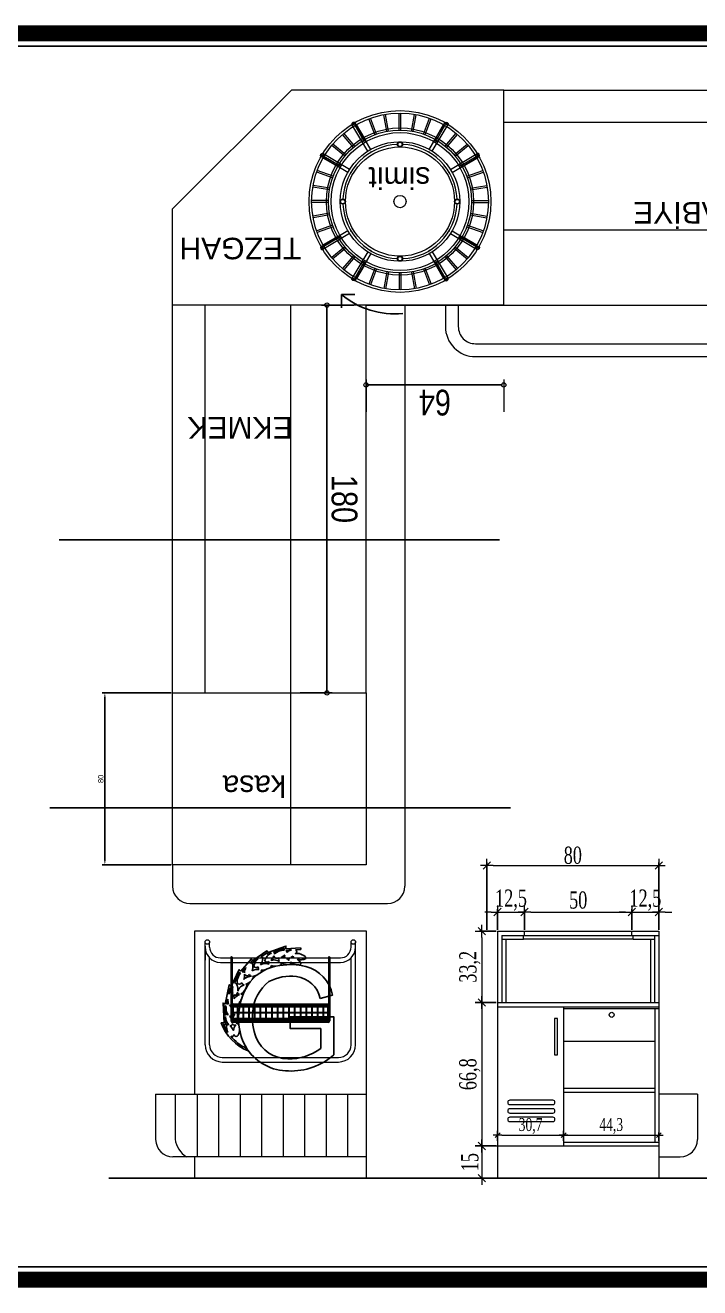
# Model space of a CAD drawing. Header units: millimetres. Extents: x 54215 to 67697, y 23496 to 56611.
# Drawn here: x 55859 to 56173, y 28009 to 28597 of the extents above; entities that cross this region are included whole.
import ezdxf

# ---------------------------------------------------------------- set-up
doc = ezdxf.new("R2010")
doc.units = ezdxf.units.MM
doc.layers.add('0 rölöve', color=7, linetype='Continuous', true_color=0xf1380e)
for name, color, linetype, lineweight in [('no3_ahsap gorunus on ince', 32, 'Continuous', 13), ('no3_duvar kaplama trimli', 8, 'Continuous', 0), ('no3_kutu profil gorunus', 8, 'Continuous', 0), ('no3_kutuprofil kesit', 74, 'Continuous', 18), ('no3_lejand', 255, 'Continuous', 13), ('no3_paslanmaz gorunus arka', 173, 'Continuous', 13), ('no3_yazı detay', 152, 'Continuous', 0), ('no3_ölçü elektrik', 252, 'Continuous', 0), ('no3_ölçü tefriş', 252, 'Continuous', 0), ('t_yazı', 154, 'Continuous', 25), ('ölçü', 4, 'Continuous', 13)]:
    doc.layers.add(name, color=color, linetype=linetype, lineweight=lineweight)
doc.styles.add('olcu', font='arial.ttf', dxfattribs={"width": 0.8})
doc.styles.get("Standard").update_dxf_attribs({"font": 'arial.ttf'})
doc.styles.add('Ölçü50', font='georgia.ttf', dxfattribs={"width": 0.7})
doc.dimstyles.new('ISO-25', dxfattribs={"dimtxt": 2.5, "dimasz": 2.5, "dimexe": 1.25, "dimexo": 0.625, "dimtad": 1, "dimtxsty": 'Standard', "dimcen": 2.5, "dimadec": 0, "dimazin": 0, "dimtfac": 1, "dimtmove": 0, "dimatfit": 3, "dimfxl": 1, "dimarcsym": 0})
doc.dimstyles.new('olcu10', dxfattribs={"dimtxt": 11, "dimasz": 2, "dimexe": 1.25, "dimexo": 0.625, "dimgap": 0.5, "dimtad": 1, "dimdec": 1, "dimzin": 9, "dimtxsty": 'Ölçü50', "dimblk": 'CENTIK', "dimcen": 2, "dimclrd": 250, "dimclre": 250, "dimclrt": 44, "dimazin": 2, "dimtfac": 1, "dimtdec": 1, "dimtix": 1, "dimtmove": 0, "dimatfit": 3, "dimldrblk": 'CENTIK', "dimfxl": 1, "dimlwd": -1, "dimarcsym": 0})
doc.dimstyles.new('olcu50', dxfattribs={"dimtxt": 8, "dimasz": 3, "dimexe": 1.25, "dimexo": 0.625, "dimgap": 0.5, "dimtad": 1, "dimdec": 1, "dimzin": 9, "dimtxsty": 'Ölçü50', "dimblk": 'CENTIK', "dimcen": 2, "dimclrd": 256, "dimclre": 256, "dimclrt": 46, "dimazin": 2, "dimtfac": 1, "dimtdec": 1, "dimtix": 1, "dimtmove": 0, "dimatfit": 3, "dimldrblk": 'CENTIK', "dimfxl": 1, "dimlwd": -1, "dimarcsym": 0})
doc.dimstyles.new('tufan', dxfattribs={"dimtxt": 12, "dimasz": 0.5, "dimexe": 1.25, "dimexo": 0.625, "dimgap": 2, "dimtad": 1, "dimdec": 0, "dimzin": 1, "dimtxsty": 'olcu', "dimblk1": 'sol', "dimblk2": 'sag', "dimsah": 1, "dimcen": 0, "dimse1": 1, "dimse2": 1, "dimclrd": 256, "dimclrt": 256, "dimadec": 0, "dimazin": 0, "dimtfac": 1, "dimtdec": 0, "dimtix": 1, "dimtmove": 0, "dimatfit": 2, "dimldrblk": 'NONE', "dimfxl": 1.25, "dimarcsym": 0})

# ---------------------------------------------------------------- blocks, each defined once
blk = doc.blocks.new('sol')
at = {"layer": 'ölçü'}
blk.add_line((0, 5), (0, -25), dxfattribs=at)
blk.add_circle((0, 0), 2, dxfattribs=at)
blk = doc.blocks.new('sag')
at = {"layer": 'ölçü'}
blk.add_line((0, -5), (0, 25), dxfattribs=at)
blk.add_circle((0, 0), 2, dxfattribs=at)
blk = doc.blocks.new('*D165')
at = {"layer": 'Defpoints', "color": 0, "transparency": 16777216}
for p in [(4616.1, 2810.63), (4552.1, 2773.46), (4616.1, 2773.46)]:
    blk.add_point(p, dxfattribs=at)
at = {"layer": 'no3_ölçü tefriş', "lineweight": -2, "transparency": 16777216}
blk.add_line((4552.6, 2810.63), (4615.6, 2810.63), dxfattribs=at)
at = {"layer": 'no3_ölçü tefriş', "lineweight": -2, "transparency": 16777216, "xscale": 0.5, "yscale": 0.5, "zscale": 0.5, "rotation": 180}
blk.add_blockref('sol', (4552.1, 2810.63), dxfattribs=at)
at = {"layer": 'no3_ölçü tefriş', "lineweight": -2, "transparency": 16777216, "xscale": 0.5, "yscale": 0.5, "zscale": 0.5}
blk.add_blockref('sag', (4616.1, 2810.63), dxfattribs=at)
at = {"layer": 'no3_ölçü tefriş', "transparency": 16777216, "insert": (4584.1, 2818.76), "char_height": 12, "attachment_point": 5, "style": 'olcu'}
blk.add_mtext('64', dxfattribs=at)
blk = doc.blocks.new('_None')
blk = doc.blocks.new('*D166')
at = {"layer": 'Defpoints', "color": 0, "transparency": 16777216}
for p in [(4616.1, 2953.93), (4634.35, 2953.93), (4616.1, 2773.46)]:
    blk.add_point(p, dxfattribs=at)
at = {"layer": 'no3_ölçü tefriş', "lineweight": -2, "transparency": 16777216}
blk.add_line((4634.35, 2773.96), (4634.35, 2953.43), dxfattribs=at)
at = {"layer": 'no3_ölçü tefriş', "lineweight": -2, "transparency": 16777216, "xscale": 0.5, "yscale": 0.5, "zscale": 0.5}
for name, p, rotation in [('sag', (4634.35, 2953.93), 90), ('sol', (4634.35, 2773.46), 270)]:
    blk.add_blockref(name, p, dxfattribs=dict(at, rotation=rotation))
at = {"layer": 'no3_ölçü tefriş', "transparency": 16777216, "insert": (4626.22, 2863.7), "char_height": 12, "attachment_point": 5, "rotation": 90, "style": 'olcu'}
blk.add_mtext('180', dxfattribs=at)
blk = doc.blocks.new('*D167')
at = {"layer": 'Defpoints', "color": 0, "transparency": 16777216}
for p in [(4616.1, 2953.93), (4616.1, 2773.46), (4634.35, 2773.46)]:
    blk.add_point(p, dxfattribs=at)
at = {"layer": 'no3_ölçü tefriş', "lineweight": -2, "transparency": 16777216}
blk.add_line((4634.35, 2953.43), (4634.35, 2773.96), dxfattribs=at)
at = {"layer": 'no3_ölçü tefriş', "lineweight": -2, "transparency": 16777216, "xscale": 0.5, "yscale": 0.5, "zscale": 0.5}
for name, p, rotation in [('sol', (4634.35, 2953.93), 90), ('sag', (4634.35, 2773.46), 270)]:
    blk.add_blockref(name, p, dxfattribs=dict(at, rotation=rotation))
at = {"layer": 'no3_ölçü tefriş', "transparency": 16777216, "insert": (4626.22, 2863.7), "char_height": 12, "attachment_point": 5, "rotation": 90, "style": 'olcu'}
blk.add_mtext('180', dxfattribs=at)
blk = doc.blocks.new('*U163')
for p, q in [((3.93, 0.4), (-3.93, 0.4)), ((3.93, -0.4), (-3.93, -0.4))]:
    blk.add_line(p, q)
blk = doc.blocks.new('*U164')
at = {"layer": 'no3_kutu profil gorunus', "color": 0, "linetype": 'ByBlock', "lineweight": -2, "transparency": 16777216}
for p, rotation in [((13242.42, 8057.09), 279.9999999999987), ((13248.88, 8057.66), 269.9999999999988), ((13255.33, 8057.09), 259.9999999999988), ((13230.29, 8052.68), 299.9999999999989), ((13236.16, 8055.42), 289.9999999999987), ((13261.59, 8055.42), 249.9999999999989), ((13267.47, 8052.68), 239.9999999999989), ((13224.98, 8048.96), 309.9999999999987), ((13272.78, 8048.96), 229.9999999999989), ((13220.39, 8044.38), 319.9999999999989), ((13277.36, 8044.38), 219.9999999999989), ((13216.68, 8039.07), 329.9999999999988), ((13281.08, 8039.07), 209.9999999999991), ((13213.94, 8033.19), 339.9999999999987), ((13283.81, 8033.19), 199.999999999999), ((13212.26, 8026.93), 349.9999999999988), ((13285.49, 8026.93), 189.999999999999), ((13286.06, 8020.48), 180), ((13212.26, 8014.02), 9.999999999999977), ((13285.49, 8014.02), 169.9999999999992), ((13213.94, 8007.76), 19.99999999999994), ((13283.81, 8007.76), 159.9999999999992), ((13216.68, 8001.89), 29.99999999999993), ((13281.08, 8001.89), 149.9999999999993), ((13220.39, 7996.58), 39.99999999999992), ((13277.36, 7996.58), 139.9999999999993), ((13224.98, 7992), 49.99999999999986), ((13230.29, 7988.28), 59.99999999999986), ((13267.47, 7988.28), 119.9999999999995), ((13272.78, 7992), 129.9999999999994), ((13236.16, 7985.54), 69.99999999999976), ((13242.42, 7983.86), 79.99999999999969), ((13248.88, 7983.3), 89.99999999999972), ((13255.33, 7983.86), 99.99999999999963), ((13261.59, 7985.54), 109.9999999999995)]:
    blk.add_blockref('*U163', p, dxfattribs=dict(at, rotation=rotation))
blk.add_blockref('*U163', (13211.69, 8020.48), dxfattribs=at)
blk = doc.blocks.new('dwetuy')
for q in [(4627.5, 2774.69), (4621.29, 2768.56)]:
    blk.add_line((4627.5, 2768.56), q)
blk.add_arc((4602.68, 2738.85), 38.72, 50.13566, 95.33877)
for p in [(4586.69, 2748.11), (4613.98, 2748.11), (4577.5, 2738.92), (4623.17, 2738.92), (4577.5, 2711.63), (4623.17, 2711.63), (4586.69, 2702.45), (4613.98, 2702.45)]:
    blk.add_point(p)
at = {"layer": 'no3_ahsap gorunus on ince'}
blk.add_circle((4600.34, 2725.28), 34.24, dxfattribs=at)
at = {"layer": 'no3_kutu profil gorunus'}
for radius in [42.29, 41.11, 33.25, 32.07, 2.86]:
    blk.add_circle((4600.34, 2725.28), radius, dxfattribs=at)
at = {"layer": 'no3_kutuprofil kesit'}
for p, q in [((4585.4, 2748.72), (4577.96, 2761.17)), ((4586.77, 2749.54), (4579.33, 2761.99)), ((4613.9, 2749.54), (4621.34, 2761.99)), ((4615.28, 2748.72), (4622.72, 2761.17)), ((4576.07, 2738.85), (4563.62, 2746.29)), ((4576.89, 2740.22), (4564.45, 2747.66)), ((4623.78, 2740.22), (4636.23, 2747.66)), ((4624.6, 2738.85), (4637.05, 2746.29)), ((4576.07, 2711.71), (4563.62, 2704.27)), ((4576.89, 2710.34), (4564.45, 2702.9)), ((4623.78, 2710.34), (4636.23, 2702.9)), ((4624.6, 2711.71), (4637.05, 2704.27)), ((4585.4, 2701.84), (4577.96, 2689.39)), ((4586.77, 2701.02), (4579.33, 2688.57)), ((4613.9, 2701.02), (4621.34, 2688.57)), ((4615.28, 2701.84), (4622.72, 2689.39))]:
    blk.add_line(p, q, dxfattribs=at)
for centre, radius in [((4600.34, 2725.28), 27.8), ((4600.34, 2725.28), 25.4), ((4600.34, 2751.88), 1.2), ((4600.34, 2751.88), 1), ((4573.74, 2725.28), 1.2), ((4573.74, 2725.28), 1), ((4626.94, 2725.28), 1.2), ((4626.94, 2725.28), 1), ((4600.34, 2698.68), 1.2), ((4600.34, 2698.68), 1)]:
    blk.add_circle(centre, radius, dxfattribs=at)
for start, end in [(92.58505, 177.41495), (2.58505, 87.41495), (182.58505, 267.41495), (272.58505, 357.41495)]:
    blk.add_arc((4600.34, 2725.28), 26.6, start, end, dxfattribs=at)
at = {"layer": 'no3_kutuprofil kesit', "extrusion": (0, 0, -1)}
for centre, major_axis in [((4578.66, 2761.56), (-0.69, -0.408)), ((4636.61, 2746.96), (-0.408, 0.69)), ((4564.06, 2703.6), (0.408, -0.69)), ((4622.01, 2689), (0.69, 0.408))]:
    blk.add_ellipse(centre, major_axis=major_axis, ratio=0.72238, dxfattribs=at)
at = {"layer": 'no3_kutuprofil kesit'}
for centre, major_axis in [((4622.01, 2761.56), (0.69, -0.408)), ((4564.06, 2746.96), (0.408, 0.69)), ((4636.61, 2703.6), (-0.408, -0.69)), ((4578.66, 2689), (-0.69, 0.408))]:
    blk.add_ellipse(centre, major_axis=major_axis, ratio=0.72238, dxfattribs=at)
at = {"layer": 'no3_kutuprofil kesit', "extrusion": (0, 0, -1)}
for centre, major_axis in [((4583.3, 2753.79), (-0.69, -0.408)), ((4628.84, 2742.31), (-0.408, 0.69)), ((4571.83, 2708.24), (0.408, -0.69)), ((4617.37, 2696.77), (0.69, 0.408))]:
    blk.add_ellipse(centre, major_axis=major_axis, ratio=0.72238, start_param=3.058623, end_param=6.283185, dxfattribs=at)
at = {"layer": 'no3_kutuprofil kesit'}
for centre, major_axis in [((4617.37, 2753.79), (0.69, -0.408)), ((4571.83, 2742.31), (0.408, 0.69)), ((4628.84, 2708.24), (-0.408, -0.69)), ((4583.3, 2696.77), (-0.69, 0.408))]:
    blk.add_ellipse(centre, major_axis=major_axis, ratio=0.72238, start_param=3.058623, end_param=6.283185, dxfattribs=at)
at = {"layer": 'no3_kutu profil gorunus', "rotation": 180}
blk.add_blockref('*U164', (17849.21, 10745.76), dxfattribs=at)
blk = doc.blocks.new('CENTIK')
for p, q in [((-1, 0), (1, 0)), ((-0.57, -0.57), (0.57, 0.57)), ((0, 1), (0, -1))]:
    blk.add_line(p, q)
blk = doc.blocks.new('*D184')
at = {"layer": 'Defpoints', "color": 0, "transparency": 16777216}
for p in [(56078.66, 28076.82), (56109.36, 28080.04), (56109.36, 28076.82)]:
    blk.add_point(p, dxfattribs=at)
at = {"layer": 'no3_yazı detay', "color": 250, "linetype": 'ByBlock', "lineweight": -2, "transparency": 16777216}
for p, q in [((56078.66, 28077.44), (56078.66, 28081.29)), ((56109.36, 28077.44), (56109.36, 28081.29))]:
    blk.add_line(p, q, dxfattribs=at)
at = {"layer": 'no3_yazı detay', "color": 250, "linetype": 'ByBlock', "transparency": 16777216}
blk.add_line((56080.66, 28080.04), (56107.36, 28080.04), dxfattribs=at)
at = {"layer": 'no3_yazı detay', "color": 250, "transparency": 16777216, "xscale": 2, "yscale": 2, "zscale": 2, "rotation": 180}
blk.add_blockref('CENTIK', (56078.66, 28080.04), dxfattribs=at)
at = {"layer": 'no3_yazı detay', "color": 250, "transparency": 16777216, "xscale": 2, "yscale": 2, "zscale": 2}
blk.add_blockref('CENTIK', (56109.36, 28080.04), dxfattribs=at)
at = {"layer": 'no3_yazı detay', "color": 44, "transparency": 16777216, "insert": (56094.01, 28084.3), "char_height": 6, "attachment_point": 5, "style": 'Ölçü50'}
blk.add_mtext('30,7', dxfattribs=at)
blk = doc.blocks.new('*D185')
at = {"layer": 'Defpoints', "color": 0, "transparency": 16777216}
for p in [(56109.36, 28076.82), (56153.65, 28080.04), (56153.65, 28076.82)]:
    blk.add_point(p, dxfattribs=at)
at = {"layer": 'no3_yazı detay', "color": 250, "linetype": 'ByBlock', "lineweight": -2, "transparency": 16777216}
for p, q in [((56109.36, 28077.44), (56109.36, 28081.29)), ((56153.65, 28077.44), (56153.65, 28081.29))]:
    blk.add_line(p, q, dxfattribs=at)
at = {"layer": 'no3_yazı detay', "color": 250, "linetype": 'ByBlock', "transparency": 16777216}
blk.add_line((56111.36, 28080.04), (56151.65, 28080.04), dxfattribs=at)
at = {"layer": 'no3_yazı detay', "color": 250, "transparency": 16777216, "xscale": 2, "yscale": 2, "zscale": 2, "rotation": 180}
blk.add_blockref('CENTIK', (56109.36, 28080.04), dxfattribs=at)
at = {"layer": 'no3_yazı detay', "color": 250, "transparency": 16777216, "xscale": 2, "yscale": 2, "zscale": 2}
blk.add_blockref('CENTIK', (56153.65, 28080.04), dxfattribs=at)
at = {"layer": 'no3_yazı detay', "color": 44, "transparency": 16777216, "insert": (56131.5, 28084.3), "char_height": 6, "attachment_point": 5, "style": 'Ölçü50'}
blk.add_mtext('44,3', dxfattribs=at)
blk = doc.blocks.new('*D186')
at = {"layer": 'Defpoints', "color": 0, "transparency": 16777216}
for p in [(56078.66, 28175), (56071.28, 28141.8), (56078.66, 28141.8)]:
    blk.add_point(p, dxfattribs=at)
at = {"layer": 'no3_ölçü elektrik', "lineweight": -2, "transparency": 16777216}
for p, q in [((56078.04, 28175), (56070.03, 28175)), ((56078.04, 28141.8), (56070.03, 28141.8))]:
    blk.add_line(p, q, dxfattribs=at)
at = {"layer": 'no3_ölçü elektrik', "transparency": 16777216}
blk.add_line((56071.28, 28172), (56071.28, 28144.8), dxfattribs=at)
at = {"layer": 'no3_ölçü elektrik', "transparency": 16777216, "xscale": 3, "yscale": 3, "zscale": 3}
for p, rotation in [((56071.28, 28175), 90), ((56071.28, 28141.8), 270)]:
    blk.add_blockref('CENTIK', p, dxfattribs=dict(at, rotation=rotation))
at = {"layer": 'no3_ölçü elektrik', "color": 46, "transparency": 16777216, "insert": (56065.77, 28158.4), "char_height": 8, "attachment_point": 5, "rotation": 90, "style": 'Ölçü50'}
blk.add_mtext('33,2', dxfattribs=at)
blk = doc.blocks.new('*D187')
at = {"layer": 'Defpoints', "color": 0, "transparency": 16777216}
for p in [(56078.66, 28141.8), (56071.28, 28075.02), (56078.66, 28075.02)]:
    blk.add_point(p, dxfattribs=at)
at = {"layer": 'no3_ölçü elektrik', "lineweight": -2, "transparency": 16777216}
for p, q in [((56078.04, 28141.8), (56070.03, 28141.8)), ((56078.04, 28075.02), (56070.03, 28075.02))]:
    blk.add_line(p, q, dxfattribs=at)
at = {"layer": 'no3_ölçü elektrik', "transparency": 16777216}
blk.add_line((56071.28, 28138.8), (56071.28, 28078.02), dxfattribs=at)
at = {"layer": 'no3_ölçü elektrik', "transparency": 16777216, "xscale": 3, "yscale": 3, "zscale": 3}
for p, rotation in [((56071.28, 28141.8), 90), ((56071.28, 28075.02), 270)]:
    blk.add_blockref('CENTIK', p, dxfattribs=dict(at, rotation=rotation))
at = {"layer": 'no3_ölçü elektrik', "color": 46, "transparency": 16777216, "insert": (56065.75, 28108.41), "char_height": 8, "attachment_point": 5, "rotation": 90, "style": 'Ölçü50'}
blk.add_mtext('66,8', dxfattribs=at)
blk = doc.blocks.new('*D188')
at = {"layer": 'Defpoints', "color": 0, "transparency": 16777216}
for p in [(56078.66, 28075.02), (56071.28, 28060), (56078.66, 28060)]:
    blk.add_point(p, dxfattribs=at)
at = {"layer": 'no3_ölçü elektrik', "lineweight": -2, "transparency": 16777216}
for p, q in [((56078.04, 28075.02), (56070.03, 28075.02)), ((56078.04, 28060), (56070.03, 28060))]:
    blk.add_line(p, q, dxfattribs=at)
at = {"layer": 'no3_ölçü elektrik', "transparency": 16777216}
blk.add_line((56071.28, 28072.02), (56071.28, 28063), dxfattribs=at)
at = {"layer": 'no3_ölçü elektrik', "transparency": 16777216, "xscale": 3, "yscale": 3, "zscale": 3}
for p, rotation in [((56071.28, 28075.02), 90), ((56071.28, 28060), 270)]:
    blk.add_blockref('CENTIK', p, dxfattribs=dict(at, rotation=rotation))
at = {"layer": 'no3_ölçü elektrik', "color": 46, "transparency": 16777216, "insert": (56065.77, 28067.51), "char_height": 8, "attachment_point": 5, "rotation": 90, "style": 'Ölçü50'}
blk.add_mtext('15', dxfattribs=at)
blk = doc.blocks.new('*D189')
at = {"layer": 'Defpoints', "color": 0, "transparency": 16777216}
for p in [(56091.16, 28183.9), (56078.66, 28175), (56091.16, 28175)]:
    blk.add_point(p, dxfattribs=at)
at = {"layer": 'no3_ölçü elektrik', "transparency": 16777216}
for p, q in [((56075.66, 28183.9), (56072.66, 28183.9)), ((56078.66, 28183.9), (56091.16, 28183.9)), ((56094.16, 28183.9), (56097.16, 28183.9))]:
    blk.add_line(p, q, dxfattribs=at)
at = {"layer": 'no3_ölçü elektrik', "lineweight": -2, "transparency": 16777216}
for p, q in [((56078.66, 28175.62), (56078.66, 28185.15)), ((56091.16, 28175.62), (56091.16, 28185.15))]:
    blk.add_line(p, q, dxfattribs=at)
at = {"layer": 'no3_ölçü elektrik', "transparency": 16777216, "xscale": 3, "yscale": 3, "zscale": 3}
blk.add_blockref('CENTIK', (56078.66, 28183.9), dxfattribs=at)
at = {"layer": 'no3_ölçü elektrik', "transparency": 16777216, "xscale": 3, "yscale": 3, "zscale": 3, "rotation": 180}
blk.add_blockref('CENTIK', (56091.16, 28183.9), dxfattribs=at)
at = {"layer": 'no3_ölçü elektrik', "color": 46, "transparency": 16777216, "insert": (56084.91, 28189.42), "char_height": 8, "attachment_point": 5, "style": 'Ölçü50'}
blk.add_mtext('12,5', dxfattribs=at)
blk = doc.blocks.new('*D190')
at = {"layer": 'Defpoints', "color": 0, "transparency": 16777216}
for p in [(56141.15, 28183.9), (56091.16, 28175), (56141.15, 28175)]:
    blk.add_point(p, dxfattribs=at)
at = {"layer": 'no3_ölçü elektrik', "lineweight": -2, "transparency": 16777216}
for p, q in [((56091.16, 28175.62), (56091.16, 28185.15)), ((56141.15, 28175.62), (56141.15, 28185.15))]:
    blk.add_line(p, q, dxfattribs=at)
at = {"layer": 'no3_ölçü elektrik', "transparency": 16777216}
blk.add_line((56094.16, 28183.9), (56138.15, 28183.9), dxfattribs=at)
at = {"layer": 'no3_ölçü elektrik', "transparency": 16777216, "xscale": 3, "yscale": 3, "zscale": 3, "rotation": 180}
blk.add_blockref('CENTIK', (56091.16, 28183.9), dxfattribs=at)
at = {"layer": 'no3_ölçü elektrik', "transparency": 16777216, "xscale": 3, "yscale": 3, "zscale": 3}
blk.add_blockref('CENTIK', (56141.15, 28183.9), dxfattribs=at)
at = {"layer": 'no3_ölçü elektrik', "color": 46, "transparency": 16777216, "insert": (56116.16, 28189.42), "char_height": 8, "attachment_point": 5, "style": 'Ölçü50'}
blk.add_mtext('50', dxfattribs=at)
blk = doc.blocks.new('*D191')
at = {"layer": 'Defpoints', "color": 0, "transparency": 16777216}
for p in [(56153.65, 28183.9), (56141.15, 28175), (56153.65, 28175)]:
    blk.add_point(p, dxfattribs=at)
at = {"layer": 'no3_ölçü elektrik', "transparency": 16777216}
for p, q in [((56138.15, 28183.9), (56135.15, 28183.9)), ((56141.15, 28183.9), (56153.65, 28183.9)), ((56156.65, 28183.9), (56159.65, 28183.9))]:
    blk.add_line(p, q, dxfattribs=at)
at = {"layer": 'no3_ölçü elektrik', "lineweight": -2, "transparency": 16777216}
for p, q in [((56141.15, 28175.62), (56141.15, 28185.15)), ((56153.65, 28175.62), (56153.65, 28185.15))]:
    blk.add_line(p, q, dxfattribs=at)
at = {"layer": 'no3_ölçü elektrik', "transparency": 16777216, "xscale": 3, "yscale": 3, "zscale": 3}
blk.add_blockref('CENTIK', (56141.15, 28183.9), dxfattribs=at)
at = {"layer": 'no3_ölçü elektrik', "transparency": 16777216, "xscale": 3, "yscale": 3, "zscale": 3, "rotation": 180}
blk.add_blockref('CENTIK', (56153.65, 28183.9), dxfattribs=at)
at = {"layer": 'no3_ölçü elektrik', "color": 46, "transparency": 16777216, "insert": (56147.4, 28189.42), "char_height": 8, "attachment_point": 5, "style": 'Ölçü50'}
blk.add_mtext('12,5', dxfattribs=at)
blk = doc.blocks.new('*D192')
at = {"layer": 'Defpoints', "color": 0, "transparency": 16777216}
for p in [(56153.65, 28205.61), (56073.66, 28175, 0), (56153.65, 28177, 0)]:
    blk.add_point(p, dxfattribs=at)
at = {"layer": 'no3_ölçü elektrik', "lineweight": -2, "transparency": 16777216}
for p, q in [((56073.66, 28175.62), (56073.66, 28206.86)), ((56153.65, 28177.62), (56153.65, 28206.86))]:
    blk.add_line(p, q, dxfattribs=at)
at = {"layer": 'no3_ölçü elektrik', "transparency": 16777216}
blk.add_line((56076.66, 28205.61), (56150.65, 28205.61), dxfattribs=at)
at = {"layer": 'no3_ölçü elektrik', "transparency": 16777216, "xscale": 3, "yscale": 3, "zscale": 3, "rotation": 180}
blk.add_blockref('CENTIK', (56073.66, 28205.61), dxfattribs=at)
at = {"layer": 'no3_ölçü elektrik', "transparency": 16777216, "xscale": 3, "yscale": 3, "zscale": 3}
blk.add_blockref('CENTIK', (56153.65, 28205.61), dxfattribs=at)
at = {"layer": 'no3_ölçü elektrik', "color": 46, "transparency": 16777216, "insert": (56113.66, 28210.25), "char_height": 8, "attachment_point": 5, "style": 'Ölçü50'}
blk.add_mtext('80', dxfattribs=at)
blk = doc.blocks.new('*D276')
at = {"color": 0, "lineweight": -2, "transparency": 16777216}
for p, q in [((55926.88, 28285.85), (55894.73, 28285.85)), ((55895.98, 28283.35), (55895.98, 28208.35)), ((55926.88, 28205.85), (55894.73, 28205.85))]:
    blk.add_line(p, q, dxfattribs=at)
at = {"color": 0, "transparency": 16777216}
for points in [[(55895.57, 28283.35), (55896.4, 28283.35), (55895.98, 28285.85)], [(55895.57, 28208.35), (55896.4, 28208.35), (55895.98, 28205.85)]]:
    blk.add_solid(points, dxfattribs=at)
at = {"layer": 'Defpoints', "color": 0, "transparency": 16777216}
for p in [(55927.51, 28285.85), (55895.98, 28205.85), (55927.51, 28205.85)]:
    blk.add_point(p, dxfattribs=at)
at = {"color": 0, "transparency": 16777216, "insert": (55894.08, 28245.85), "char_height": 2.5, "attachment_point": 5, "rotation": 90}
blk.add_mtext('80', dxfattribs=at)
blk = doc.blocks.new('ggggggg')
blk.add_line((13801.05, 8892.88), (13801.05, 8893.82))
for points in [[(13800.99, 8893.82), (13792.43, 8893.26), (13792.43, 8894.79), (13782.2, 8891.15), (13781.37, 8891.98), (13773.22, 8886.52), (13772.23, 8887.13), (13766.16, 8880.24), (13765.28, 8881.11), (13760.55, 8871.29), (13759.5, 8872.34), (13757.06, 8861.08), (13755.91, 8861.64), (13756.56, 8850.19), (13754.9, 8850.19, 0.220257), (13770.56, 8833.91, 0.220257)], [(13776.43, 8882.84, -0.04629), (13775.45, 8882.31, -0.634212), (13773.91, 8883.95, -0.147354), (13776.23, 8887.42)], [(13777.87, 8888.55, -0.631872), (13779.13, 8887.56, -0.124464), (13777.7, 8883.97, -0.003851), (13777.64, 8883.9, -0.003851)], [(13782.54, 8885.81, -0.040122), (13781.65, 8885.47, -0.634112), (13780.43, 8887.14, -0.147462), (13783.11, 8890.27, -0.018992), (13784.14, 8890.85, -0.018992)], [(13782.54, 8885.81, 0.321251), (13782.45, 8884.36, 0.321251)], [(13785.53, 8889.19, -0.090605), (13784.04, 8886.83, -0.020964), (13783.67, 8886.51, -0.020964)], [(13788.71, 8885.78, 0.102296), (13785.63, 8886.76, 0.081529), (13783.67, 8886.51, 0.081529)], [(13785.21, 8891.23, -0.480552), (13785.85, 8890.18)], [(13788.61, 8887.92, -0.078564), (13786.67, 8887.88, -0.335303), (13785.53, 8889.19)], [(13785.86, 8890.21, -0.052252), (13786.08, 8890.42, -0.147162), (13789.93, 8892.28, -0.02465), (13791.5, 8892.42, -0.02465)], [(13788.61, 8887.92, 0.480955), (13788.65, 8885.82, 0.002449), (13788.71, 8885.78, 0.002449)], [(13791.83, 8889.67, -0.07874), (13789.74, 8888.25)], [(13792.15, 8887.88, 0.004628), (13792.01, 8887.93, 0.094733), (13789.74, 8888.25)], [(13791.83, 8889.67, 0.358645), (13792.15, 8887.88, 0.333241)], [(13792.35, 8892.32, -0.356992), (13792.94, 8891.08)], [(13792.77, 8887.56, 0.122601), (13793.47, 8887.58, 0.040541), (13794.63, 8887.9)], [(13794.27, 8886.48, 0.058169), (13792.77, 8887.56, 0.058169)], [(13795.79, 8892.55, 0.069039), (13793.73, 8891.72, 0.040908), (13792.94, 8891.08)], [(13794.63, 8887.9, 0.326243), (13794.27, 8886.48, 0.326243)], [(13794.91, 8884.04, 0.481871), (13795.12, 8885.57)], [(13795.19, 8885.49, 0.120364), (13798.3, 8884.04, 0.031671), (13800.28, 8883.81, 0.631872), (13800.92, 8885.28, 0.084685), (13799.04, 8887.15)], [(13795.27, 8888.18, 0.052946), (13796.61, 8889.01)], [(13797.02, 8888.06, 0.073029), (13795.27, 8888.18, 0.073029)], [(13796.61, 8889.01, 0.216481), (13797.02, 8888.06)], [(13797.92, 8890.3, 0.016416), (13798.57, 8891.11, 0.459413), (13798.11, 8892.69)], [(13799.04, 8887.15, 0.0816), (13801.37, 8886.9, 0.031671), (13803.34, 8887.19, 0.631872), (13803.59, 8888.77, 0.124464), (13800.11, 8890.43, 0.091821), (13797.92, 8890.3, 0.091821)], [(13766.85, 8873.48, -0.037605), (13766.18, 8872.85, -0.634299), (13764.08, 8874.08, -0.147255), (13765.36, 8878.11, -0.018166), (13766.06, 8879.02)], [(13812.34, 8864.42), (13819.49, 8866.34, 0.293879), (13804.06, 8882.95, 0.102442), (13788.87, 8883.52, 0.185058), (13771.64, 8874.09, 0.140955), (13765.13, 8856.2, 0.170417), (13770.13, 8834.51, 0.241576), (13793.9, 8822.17, 0.190436), (13820.39, 8831.59), (13820.39, 8853.57), (13794.98, 8853.57), (13794.98, 8846.82), (13812.68, 8846.82), (13812.68, 8835.31, -0.167428), (13793.63, 8829.2, -0.293645), (13775.12, 8841.49, -0.11009), (13773.15, 8856.41, -0.216265), (13782.54, 8874.13, -0.158132), (13798.66, 8877.03, -0.321828), (13812.34, 8864.42, 5.251782)], [(13767.1, 8879.9, -0.364509), (13768.31, 8879.24)], [(13768.4, 8878.55, -0.081247), (13768, 8875.41, -0.081247)], [(13768.31, 8879.24, -0.015222), (13768.32, 8879.34, -0.10387), (13769.22, 8882.3, -0.10387)], [(13771.27, 8878.27, -0.03204), (13770.63, 8877.77, -0.466736), (13768.4, 8878.55)], [(13771.27, 8878.27, 0.346555), (13772.26, 8877.26)], [(13771.63, 8885.04, -0.529784), (13773.26, 8883.94, -0.112395), (13772.75, 8880.35, -0.112395)], [(13776.81, 8881.27, 0.104823), (13773.58, 8880.81, 0.039552), (13772.75, 8880.35, 0.039552)], [(13776.43, 8882.84, 0.33361), (13776.81, 8881.27, 0.33361)], [(13777.59, 8879.33, 0.009385), (13778.03, 8879.72, 0.377518), (13778.04, 8880.9, 0.377518)], [(13782.45, 8884.36, 0.100534), (13779.28, 8884.53, 0.072015), (13777.64, 8883.9, 0.072015)], [(13778.04, 8880.9, 0.09482), (13780.79, 8881.12)], [(13782.75, 8881.96, 0.013505), (13783.49, 8882.39, 0.309294), (13783.87, 8883.44, 0.309294)], [(13783.87, 8883.44, 0.090699), (13786.49, 8883.09)], [(13788.74, 8883.5, 0.006964), (13789.17, 8883.63, 0.471715), (13789.64, 8885.08, 0.471715)], [(13789.64, 8885.08, 0.104172), (13792.48, 8884.03, 0.007197), (13792.93, 8883.98)], [(13761.68, 8867.25, -0.140606), (13761.55, 8871.18, -0.001662), (13761.58, 8871.28)], [(13762.61, 8873.42, -0.402184), (13763.61, 8872.99, -0.124491), (13764.59, 8869.31, -0.03173), (13764.49, 8868.56)], [(13768.13, 8872.34, 0.106038), (13765.47, 8870.45, 0.090467), (13764.49, 8868.56)], [(13766.19, 8866.93, 0.143993), (13768.99, 8869.82, 0.031589), (13769.75, 8871.64, 0.422413), (13769.16, 8872.6)], [(13766.85, 8873.48, 0.399654), (13768.13, 8872.34, 0.399654)], [(13772.42, 8877.27, 0.124491), (13768.79, 8876.11, 0.044523), (13768, 8875.41, 0.044523)], [(13769.16, 8872.6, 0.097901), (13771.59, 8874.01)], [(13772.87, 8875.44, 0.012021), (13773.31, 8876.05, 0.374024), (13773.09, 8877.19, 0.374024)], [(13773.09, 8877.19, 0.093762), (13775.67, 8877.96)], [(13759.06, 8861.18, -0.060546), (13758.95, 8861.48, -0.088005), (13758.65, 8864.03, -0.088005)], [(13759.27, 8866.85, -0.013271), (13759.61, 8867.62, -0.631445), (13761.57, 8867.49, -0.008143), (13761.68, 8867.25, -0.008143)], [(13764.34, 8867.95, -0.05857), (13763.77, 8866.68, -0.5228), (13761.9, 8866.72, -0.5228)], [(13761.9, 8866.72, -0.079694), (13762.39, 8864.21, -0.079694)], [(13765.55, 8866.69, 0.109171), (13762.74, 8864.71, 0.024725), (13762.39, 8864.21, 0.024725)], [(13764.34, 8867.95, 0.465231), (13765.55, 8866.69, 0.465231)], [(13765.1, 8861.91, 0.077245), (13766.49, 8863.68)], [(13767.36, 8866.23, 0.399621), (13766.19, 8866.93)], [(13758.79, 8854.83, -0.137994), (13757.66, 8858.58, -0.0182), (13757.7, 8859.73)], [(13757.99, 8860.97, -0.340556), (13759.06, 8861.18)], [(13761.64, 8861.48, -0.02567), (13761.32, 8860.94, -0.34555), (13759.71, 8860.55, -0.34555)], [(13759.71, 8860.55, -0.107177), (13761.28, 8857.6, -0.000846), (13761.28, 8857.58, -0.000846)], [(13763, 8860.62, 0.066929), (13761.73, 8858.95, 0.05998), (13761.28, 8857.58, 0.05998)], [(13761.64, 8861.48, 0.332611), (13763, 8860.62, 0.332611)], [(13763.9, 8856.09, 0.108056), (13765.41, 8858.79)], [(13764.97, 8854.35, 0.016603), (13764.88, 8855.39, 0.390321), (13763.9, 8856.09, 0.390321)], [(13765.82, 8861.09, 0.34382), (13765.1, 8861.91)], [(13757.29, 8853.78), (13757.55, 8849.26), (13756.25, 8849.26, 0.050355), (13758.68, 8844.64, 0.050355)], [(13757.25, 8854.53, -0.590539), (13758.54, 8855.01, -0.009867), (13758.79, 8854.83)], [(13759.25, 8849.07, -0.137426), (13757.48, 8852.48, -0.021018), (13757.29, 8853.78)], [(13758.68, 8844.64, -0.062279), (13758.13, 8846.35, -0.031671), (13757.92, 8848.33, -0.56104), (13759.25, 8849.07, -0.56104)], [(13761.35, 8855.68, -0.03727), (13761.18, 8854.8, -0.389345), (13759.68, 8854.04, -0.389345)], [(13759.68, 8854.04, -0.075658), (13761.03, 8852.12, -0.03235), (13761.27, 8851.4, -0.03235)], [(13761.46, 8849.72, -0.013351), (13761.44, 8849.41, -0.46209), (13759.94, 8848.53, -0.46209)], [(13762.79, 8855.17, 0.098941), (13761.39, 8852.43, 0.043033), (13761.27, 8851.4, 0.043033)], [(13761.35, 8855.68, 0.343057), (13762.79, 8855.17, 0.343057)], [(13761.46, 8849.72, 0.004221), (13761.48, 8849.63, 0.459188), (13763.25, 8848.97, 0.459188)], [(13763.25, 8848.97, 0.111944), (13761.96, 8845.74, 0.001029), (13761.96, 8845.72)], [(13763.73, 8849.44, 0.113386), (13764.92, 8852.45)], [(13765.11, 8848.97, 0.002102), (13765.08, 8849.1, 0.453534), (13763.84, 8849.61, 0.453534)], [(13759.94, 8848.53, -0.102272), (13761.86, 8845.99, -0.011798), (13761.96, 8845.72)], [(13762.24, 8843.35, -0.006066), (13762.23, 8843.21, -0.526215), (13760.35, 8842.39)], [(13760.35, 8842.39, 0.113888), (13769.64, 8835.32)], [(13762.24, 8843.35, 0.016836), (13762.38, 8842.97, 0.634212), (13764.63, 8843.05, 0.122163), (13765.47, 8846.43)]]:
    blk.add_lwpolyline(points, format="xyb")
for points in [[(13791.5, 8892.42), (13791.5, 8893.46), (13785.21, 8891.23)], [(13801.05, 8892.88), (13798.11, 8892.69)], [(13776.2, 8887.39), (13773.25, 8885.41), (13772.41, 8885.92), (13771.63, 8885.04)], [(13784.14, 8890.85), (13781.96, 8890.08), (13781.25, 8890.78), (13778, 8888.6)], [(13795.79, 8892.55), (13792.35, 8892.32)], [(13766.06, 8879.02), (13765.55, 8879.52), (13762.61, 8873.42)], [(13769.22, 8882.3), (13767.1, 8879.9)], [(13761.58, 8871.28), (13760.82, 8869.7), (13760.05, 8870.47), (13759.27, 8866.85)], [(13758.65, 8864.03), (13757.99, 8860.97)], [(13757.72, 8859.72), (13756.93, 8860.1), (13757.25, 8854.53)]]:
    blk.add_lwpolyline(points)
blk = doc.blocks.new('art')
blk.add_lwpolyline([(12136.04, 8499.44), (12135.7, 8499.44), (12135.7, 8499.44), (12136.04, 8499.44)], close=True)
at = {"layer": 'no3_kutu profil gorunus'}
for p, q in [((12135.88, 8498.89), (12135.88, 8492.08)), ((12136.18, 8498.88), (12136.18, 8492.1)), ((12136.33, 8498.5), (12180.02, 8498.5)), ((12136.33, 8498.2), (12180.02, 8498.2)), ((12136.33, 8495.7), (12180.02, 8495.7)), ((12136.33, 8495.4), (12180.02, 8495.4)), ((12137.95, 8498.84), (12137.95, 8492.08)), ((12138.25, 8498.84), (12138.25, 8492.08)), ((12140.62, 8498.84), (12140.62, 8492.08)), ((12140.92, 8498.84), (12140.92, 8492.08)), ((12143.28, 8498.84), (12143.28, 8492.08)), ((12143.58, 8498.84), (12143.58, 8492.08)), ((12145.95, 8498.84), (12145.95, 8492.08)), ((12146.25, 8498.84), (12146.25, 8492.08)), ((12148.61, 8498.84), (12148.61, 8492.08)), ((12148.91, 8498.84), (12148.91, 8492.08)), ((12151.27, 8498.84), (12151.27, 8492.08)), ((12151.57, 8498.84), (12151.57, 8492.08)), ((12153.94, 8498.84), (12153.94, 8492.08)), ((12154.24, 8498.84), (12154.24, 8492.08)), ((12156.6, 8498.84), (12156.6, 8492.08)), ((12156.9, 8498.84), (12156.9, 8492.08)), ((12159.27, 8498.84), (12159.27, 8492.08)), ((12159.57, 8498.84), (12159.57, 8492.08)), ((12161.93, 8498.84), (12161.93, 8492.08)), ((12162.23, 8498.84), (12162.23, 8492.08)), ((12164.59, 8498.84), (12164.59, 8492.08)), ((12164.89, 8498.84), (12164.89, 8492.08)), ((12167.26, 8498.84), (12167.26, 8492.08)), ((12167.56, 8498.84), (12167.56, 8492.08)), ((12169.92, 8498.84), (12169.92, 8492.08)), ((12170.22, 8498.84), (12170.22, 8492.08)), ((12172.59, 8498.84), (12172.59, 8492.08)), ((12172.89, 8498.84), (12172.89, 8492.08)), ((12175.25, 8498.84), (12175.25, 8492.08)), ((12175.55, 8498.84), (12175.55, 8492.08)), ((12177.91, 8498.84), (12177.91, 8492.08)), ((12178.21, 8498.84), (12178.21, 8492.08)), ((12180.02, 8498.89), (12180.02, 8492.08)), ((12180.32, 8498.88), (12180.32, 8492.1)), ((12136.3, 8491.93), (12179.94, 8491.93)), ((12136.33, 8492.9), (12180.02, 8492.9)), ((12136.33, 8492.6), (12180.02, 8492.6)), ((12136.34, 8491.63), (12179.96, 8491.63))]:
    blk.add_line(p, q, dxfattribs=at)
at = {"layer": 'no3_kutuprofil kesit'}
for p, q in [((12123.11, 8526.03), (12123.11, 8528.43)), ((12123.11, 8480.57), (12123.11, 8526.43)), ((12123.11, 8526.43), (12123.11, 8519.93)), ((12125.21, 8528.43), (12125.21, 8528.03)), ((12125.21, 8528.43), (12125.21, 8528.03)), ((12125.21, 8526.03), (12125.21, 8528.23)), ((12191.01, 8526.03), (12191.01, 8528.43)), ((12193.11, 8526.43), (12193.11, 8528.43)), ((12193.11, 8480.57), (12193.11, 8526.43)), ((12125.21, 8480.57), (12125.21, 8520.99)), ((12130.21, 8521.03), (12186.01, 8521.03)), ((12130.21, 8518.93), (12186.01, 8518.93)), ((12135.1, 8521.33), (12135.1, 8491.68)), ((12135.7, 8521.33), (12135.7, 8491.68)), ((12180.52, 8521.33), (12180.52, 8491.68)), ((12181.12, 8521.33), (12181.12, 8491.68)), ((12191.01, 8480.57), (12191.01, 8520.99)), ((12180.18, 8499.44), (12136.04, 8499.44)), ((12180.18, 8498.84), (12136.04, 8498.84)), ((12135.9, 8491.48), (12180.32, 8491.48)), ((12180.32, 8490.88), (12135.9, 8490.88)), ((12180.18, 8492.08), (12136.04, 8492.08)), ((12180.18, 8491.48), (12136.04, 8491.48)), ((12131.11, 8474.67), (12185.11, 8474.67)), ((12131.11, 8472.57), (12185.11, 8472.57))]:
    blk.add_line(p, q, dxfattribs=at)
for centre, radius in [((12124.16, 8528.43), 1.05), ((12192.06, 8528.43), 1.05), ((12136.04, 8499.14), 0.3), ((12136.33, 8498.35), 0.15), ((12136.33, 8495.55), 0.15), ((12179.89, 8498.35), 0.15), ((12179.89, 8495.55), 0.15), ((12180.18, 8499.14), 0.3), ((12136.04, 8491.78), 0.3), ((12136.33, 8492.75), 0.15), ((12138.1, 8492.08), 0.15), ((12140.78, 8492.08), 0.15), ((12143.42, 8492.08), 0.15), ((12146.1, 8492.08), 0.15), ((12148.77, 8492.08), 0.15), ((12151.41, 8492.08), 0.15), ((12154.09, 8492.08), 0.15), ((12156.76, 8492.08), 0.15), ((12159.4, 8492.08), 0.15), ((12162.09, 8492.08), 0.15), ((12164.73, 8492.08), 0.15), ((12167.41, 8492.08), 0.15), ((12170.08, 8492.08), 0.15), ((12172.72, 8492.08), 0.15), ((12175.41, 8492.08), 0.15), ((12178.05, 8492.08), 0.15), ((12179.89, 8492.75), 0.15), ((12180.18, 8491.78), 0.3)]:
    blk.add_circle(centre, radius, dxfattribs=at)
for centre, radius, start, end in [((12130.21, 8526.03), 7.1, 180, 270), ((12130.21, 8526.03), 5, 180, 270), ((12186.01, 8526.03), 5, 270, 0), ((12186.01, 8526.03), 7.1, 270, 0), ((12135.4, 8521.33), 0.3, 0, 180), ((12180.82, 8521.33), 0.3, 0, 180), ((12135.9, 8491.68), 0.8, 180, 270), ((12135.9, 8491.68), 0.2, 180, 270), ((12180.32, 8491.68), 0.2, 270, 0), ((12180.32, 8491.68), 0.8, 270, 0), ((12131.11, 8480.57), 8, 180, 270), ((12131.11, 8480.57), 5.9, 180, 270), ((12185.11, 8480.57), 8, 270, 0), ((12185.11, 8480.57), 5.9, 270, 0)]:
    blk.add_arc(centre, radius, start, end, dxfattribs=at)
blk = doc.blocks.new('dolaplar')
at = {"layer": 'no3_ahsap gorunus on ince'}
for p, q in [((4698.1, 3051.93), (4606.1, 3051.93)), ((4598.1, 2773.46), (4598.1, 3043.93)), ((4706.1, 3033.93), (4706.1, 3043.93)), ((4552.1, 2773.46), (4706.1, 2773.46)), ((4552.1, 2773.46), (4552.1, 2673.46)), ((4706.1, 2773.46), (4706.1, 2728.73)), ((4650.83, 2673.46), (4706.1, 2728.73)), ((4552.1, 2673.46), (4650.83, 2673.46))]:
    blk.add_line(p, q, dxfattribs=at)
for points in [[(4706.1, 2953.93), (4616.1, 2953.93), (4616.1, 3033.93), (4706.1, 3033.93)], [(4616.1, 3033.93), (4651.1, 3033.93), (4651.1, 2953.93), (4616.1, 2953.93)]]:
    blk.add_lwpolyline(points, close=True, dxfattribs=at)
for points in [[(4579.23, 2773.46), (4579.23, 2783.46, 0.414214), (4565.23, 2797.46), (4352.56, 2797.46)], [(4573.23, 2773.46), (4573.23, 2783.46, 0.414214), (4565.23, 2791.46), (4352.56, 2791.46)]]:
    blk.add_lwpolyline(points, format="xyb", dxfattribs=at)
for centre, start, end in [((4606.1, 3043.93), 90, 180), ((4698.1, 3043.93), 0, 90)]:
    blk.add_arc(centre, 8, start, end, dxfattribs=at)
at = {"layer": 'no3_paslanmaz gorunus arka'}
for p, q in [((4616.1, 2953.93), (4616.1, 2773.46)), ((4651.1, 2953.93), (4651.1, 2773.46)), ((4691.1, 2773.46), (4691.1, 2953.93)), ((4706.1, 2953.93), (4706.1, 2773.46)), ((4616.1, 2773.46), (4182.51, 2773.46)), ((4616.1, 2773.46), (4706.1, 2773.46)), ((4616.1, 2773.46), (4706.1, 2773.46)), ((4552.1, 2738.46), (4182.51, 2738.46)), ((4182.51, 2688.46), (4552.1, 2688.46)), ((4552.1, 2673.46), (4182.51, 2673.46))]:
    blk.add_line(p, q, dxfattribs=at)
at = {"layer": '0 rölöve'}
blk.add_blockref('dwetuy', (0, 0), dxfattribs=at)
at = {"layer": 't_yazı', "char_height": 10, "width": 307.9126}
for s, insert, attachment_point in [('kasa', (4653.36, 3002.36), 1), ('EKMEK', (4650.31, 2835.57), 1), ('TEZGAH', (4646.27, 2742), 7), ('SABAHİŞİ +KURABİYE', (4344.75, 2722.43), 7), ('simit', (4586.26, 2709.19), 7)]:
    blk.add_mtext(s, dxfattribs=dict(at, insert=insert, attachment_point=attachment_point))
at = {"layer": 'no3_ölçü tefriş'}
for base, p1, p2, picture in [((4634.35, 2953.93), (4616.1, 2773.46), (4616.1, 2953.93), '*D166'), ((4634.35, 2773.46), (4616.1, 2953.93), (4616.1, 2773.46), '*D167')]:
    dim = blk.add_linear_dim(base=base, p1=p1, p2=p2, angle=270, dimstyle='tufan', dxfattribs=at)
    dim.commit()
    dim.dimension.update_dxf_attribs({"geometry": picture, "text_midpoint": (4626.22, 2863.7)})
dim = blk.add_linear_dim(base=(4616.1, 2810.63), p1=(4552.1, 2773.46), p2=(4616.1, 2773.46), dimstyle='tufan', dxfattribs=at)
dim.commit()
dim.dimension.update_dxf_attribs({"geometry": '*D165', "text_midpoint": (4584.1, 2818.76)})

msp = doc.modelspace()

# ---------------------------------------------------------------- hatches: boundary and pattern name
at = {"layer": 'no3_duvar kaplama trimli'}
h = msp.add_hatch(dxfattribs=at)
h.set_pattern_fill('_USER', color=256, scale=10, angle=90, pattern_type=0)
h.set_pattern_definition([(90, (43689.048, 19634.885), (-10, 6e-16), [])])
h.paths.add_polyline_path([(56017.614, 28099.131), (55937.614, 28099.131), (55937.614, 28070), (56017.614, 28070)])

# ---------------------------------------------------------------- linework, layer by layer
for p, q in [((56079.536, 28357.026), (55874.666, 28357.026)), ((56084.642, 28232.39), (55870.382, 28232.39)), ((56915.142, 28060), (55897.877, 28060))]:
    msp.add_line(p, q)
at = {"layer": 'no3_ahsap gorunus on ince'}
for p, q in [((56078.663, 28175), (56078.663, 28173.6)), ((56078.663, 28175), (56091.163, 28175)), ((56091.163, 28175), (56141.15, 28175)), ((56091.163, 28173), (56091.163, 28175)), ((56141.15, 28175), (56153.65, 28175)), ((56141.15, 28173), (56141.15, 28175)), ((56153.65, 28175), (56153.65, 28173.6)), ((56078.663, 28173.6), (56078.663, 28141.803)), ((56080.663, 28173), (56091.163, 28173)), ((56080.663, 28173), (56080.663, 28141.803)), ((56080.663, 28171.2), (56090.663, 28171.2)), ((56082.463, 28171.2), (56082.463, 28141.803)), ((56090.663, 28171.2), (56090.663, 28173)), ((56091.163, 28173), (56141.15, 28173)), ((56141.15, 28173), (56153.65, 28173)), ((56141.65, 28171.2), (56141.65, 28173)), ((56141.65, 28171.2), (56151.65, 28171.2)), ((56149.85, 28171.2), (56149.85, 28141.803)), ((56151.65, 28173), (56151.65, 28141.803)), ((56153.65, 28173.6), (56153.65, 28141.803)), ((56078.663, 28141.803), (56078.663, 28060)), ((56078.663, 28141.803), (56153.65, 28141.803)), ((56078.663, 28139.803), (56153.65, 28139.803)), ((56109.357, 28139.803), (56109.357, 28075.019)), ((56153.65, 28141.803), (56153.65, 28060)), ((56153.65, 28138.803), (56109.357, 28138.803)), ((56151.85, 28138.803), (56151.85, 28076.819)), ((56109.357, 28123.803), (56151.85, 28123.803)), ((55919.614, 28099.131), (55919.614, 28078)), ((55919.614, 28099.131), (55937.614, 28099.131)), ((55937.614, 28099.131), (56017.614, 28099.131)), ((56109.357, 28102.003), (56151.85, 28102.003)), ((56109.357, 28100.003), (56151.85, 28100.003)), ((56171.65, 28099.131), (56153.65, 28099.131)), ((56171.65, 28099.131), (56171.65, 28078)), ((56073.663, 28075.019), (56153.65, 28075.019)), ((56109.357, 28076.819), (56153.65, 28076.819)), ((55937.614, 28070), (55927.614, 28070)), ((56017.614, 28070), (55937.614, 28070)), ((56153.65, 28070), (56163.65, 28070))]:
    msp.add_line(p, q, dxfattribs=at)
msp.add_lwpolyline([(55937.614, 28070), (55937.614, 28060), (56017.614, 28060), (56017.614, 28175), (55937.614, 28175), (55937.614, 28099.131)], dxfattribs=at)
msp.add_lwpolyline([(56106.562, 28134.337), (56105.156, 28134.337), (56105.156, 28117.466), (56106.562, 28117.466)], close=True, dxfattribs=at)
msp.add_circle((56131.724, 28136.055), 1.173, dxfattribs=at)
for centre, start, end in [((55927.614, 28078), 180, 270), ((56163.65, 28078), 270, 0)]:
    msp.add_arc(centre, 8, start, end, dxfattribs=at)
at = {"layer": 'no3_duvar kaplama trimli'}
msp.add_line((55928.614, 28099.131), (55928.614, 28078.123), dxfattribs=at)
msp.add_arc((55940.075, 28079.808), 11.584, 188.360683, 237.852511, dxfattribs=at)
at = {"layer": 'no3_lejand', "color": 1, "const_width": 7.466}
msp.add_lwpolyline([(58460.835, 28012.793), (54731.633, 28012.793), (54731.633, 28592.793), (58460.835, 28592.793), (58460.835, 28277.173, -0.4142136), (58450.8, 28267.139), (58299.278, 28267.139, 0.4142136), (58295.264, 28263.125), (58295.264, 28165.59, 0.4142136), (58299.278, 28161.576), (58450.8, 28161.576, -0.4142136), (58460.835, 28151.541), (58460.835, 28012.793)], format="xyb", dxfattribs=at)
at = {"layer": 'no3_lejand', "color": 252, "const_width": 0.854}
msp.add_lwpolyline([(58454.814, 28277.173, -0.4142136), (58450.8, 28273.159), (58299.278, 28273.159, 0.4142136), (58289.243, 28263.125), (58289.243, 28165.59, 0.4142136), (58299.278, 28155.555), (58450.8, 28155.555, -0.4142136), (58454.814, 28151.541), (58454.814, 28018.813), (54737.654, 28018.813), (54737.654, 28586.772), (58454.814, 28586.772), (58454.814, 28277.173)], format="xyb", dxfattribs=at)
at = {"layer": 'no3_ölçü elektrik'}
msp.add_line((56141.65, 28171.2), (56090.663, 28171.2), dxfattribs=at)
for points in [[(56084.365, 28094.325), (56104.365, 28094.325, 0.4142136), (56105.365, 28095.325), (56105.365, 28095.325, 0.4142136), (56104.365, 28096.325), (56084.365, 28096.325, 0.4142136), (56083.365, 28095.325), (56083.365, 28095.325, 0.4142136)], [(56084.365, 28090.353), (56104.365, 28090.353, 0.4142136), (56105.365, 28091.353), (56105.365, 28091.353, 0.4142136), (56104.365, 28092.353), (56084.365, 28092.353, 0.4142136), (56083.365, 28091.353), (56083.365, 28091.353, 0.4142136)], [(56084.365, 28086.381), (56104.365, 28086.381, 0.4142136), (56105.365, 28087.381), (56105.365, 28087.381, 0.4142136), (56104.365, 28088.381), (56084.365, 28088.381, 0.4142136), (56083.365, 28087.381), (56083.365, 28087.381, 0.4142136)]]:
    msp.add_lwpolyline(points, format="xyb", close=True, dxfattribs=at)

# ---------------------------------------------------------------- block references
msp.add_blockref('art', (43819.503, 19641.532))
at = {"xscale": 0.8, "yscale": 0.8, "zscale": 0.8}
msp.add_blockref('ggggggg', (44946.231, 21052.19), dxfattribs=at)
at = {"layer": '0 rölöve', "rotation": 180}
msp.add_blockref('dolaplar', (60633.607, 31239.782), dxfattribs=at)

# ---------------------------------------------------------------- dimensions: what is measured, and where the dimension line sits
dim = msp.add_linear_dim(base=(55895.982, 28205.85), p1=(55927.507, 28285.85), p2=(55927.507, 28205.85), angle=90, dimstyle='ISO-25')
dim.commit()
dim.dimension.update_dxf_attribs({"geometry": '*D276', "text_midpoint": (55894.081, 28245.85)})
at = {"layer": 'no3_yazı detay'}
for base, p1, p2, picture, middle in [((56109.357, 28080.039), (56078.663, 28076.819), (56109.357, 28076.819), '*D184', (56094.01, 28084.3)), ((56153.65, 28080.039), (56109.357, 28076.819), (56153.65, 28076.819), '*D185', (56131.504, 28084.3))]:
    dim = msp.add_linear_dim(base=base, p1=p1, p2=p2, dimstyle='olcu10', override={"dimtxt": 6}, dxfattribs=at)
    dim.commit()
    dim.dimension.update_dxf_attribs({"geometry": picture, "text_midpoint": middle})
at = {"layer": 'no3_ölçü elektrik'}
for base, p1, p2, picture, middle in [((56153.65, 28205.606, 0), (56073.663, 28175), (56153.65, 28177), '*D192', (56113.657, 28210.248, 0)), ((56091.163, 28183.902), (56078.663, 28175), (56091.163, 28175), '*D189', (56084.913, 28189.417)), ((56141.15, 28183.902), (56091.163, 28175), (56141.15, 28175), '*D190', (56116.157, 28189.417)), ((56153.65, 28183.902), (56141.15, 28175), (56153.65, 28175), '*D191', (56147.4, 28189.417))]:
    dim = msp.add_linear_dim(base=base, p1=p1, p2=p2, dimstyle='olcu50', dxfattribs=at)
    dim.commit()
    dim.dimension.update_dxf_attribs({"geometry": picture, "text_midpoint": middle})
dim = msp.add_linear_dim(base=(56071.281, 28141.803), p1=(56078.663, 28175), p2=(56078.663, 28141.803), angle=90, dimstyle='olcu50', dxfattribs=at)
dim.commit()
dim.dimension.update_dxf_attribs({"geometry": '*D186', "text_midpoint": (56065.767, 28158.401)})
for base, p1, p2, picture, middle in [((56071.281, 28075.019), (56078.663, 28141.803), (56078.663, 28075.019), '*D187', (56065.75, 28108.411)), ((56071.281, 28060), (56078.663, 28075.019), (56078.663, 28060), '*D188', (56065.767, 28067.51))]:
    dim = msp.add_linear_dim(base=base, p1=p1, p2=p2, angle=90, dimstyle='olcu50', override={"dimtmove": 1}, dxfattribs=at)
    dim.commit()
    dim.dimension.update_dxf_attribs({"geometry": picture, "text_midpoint": middle})

doc.saveas('drawing.dxf')
